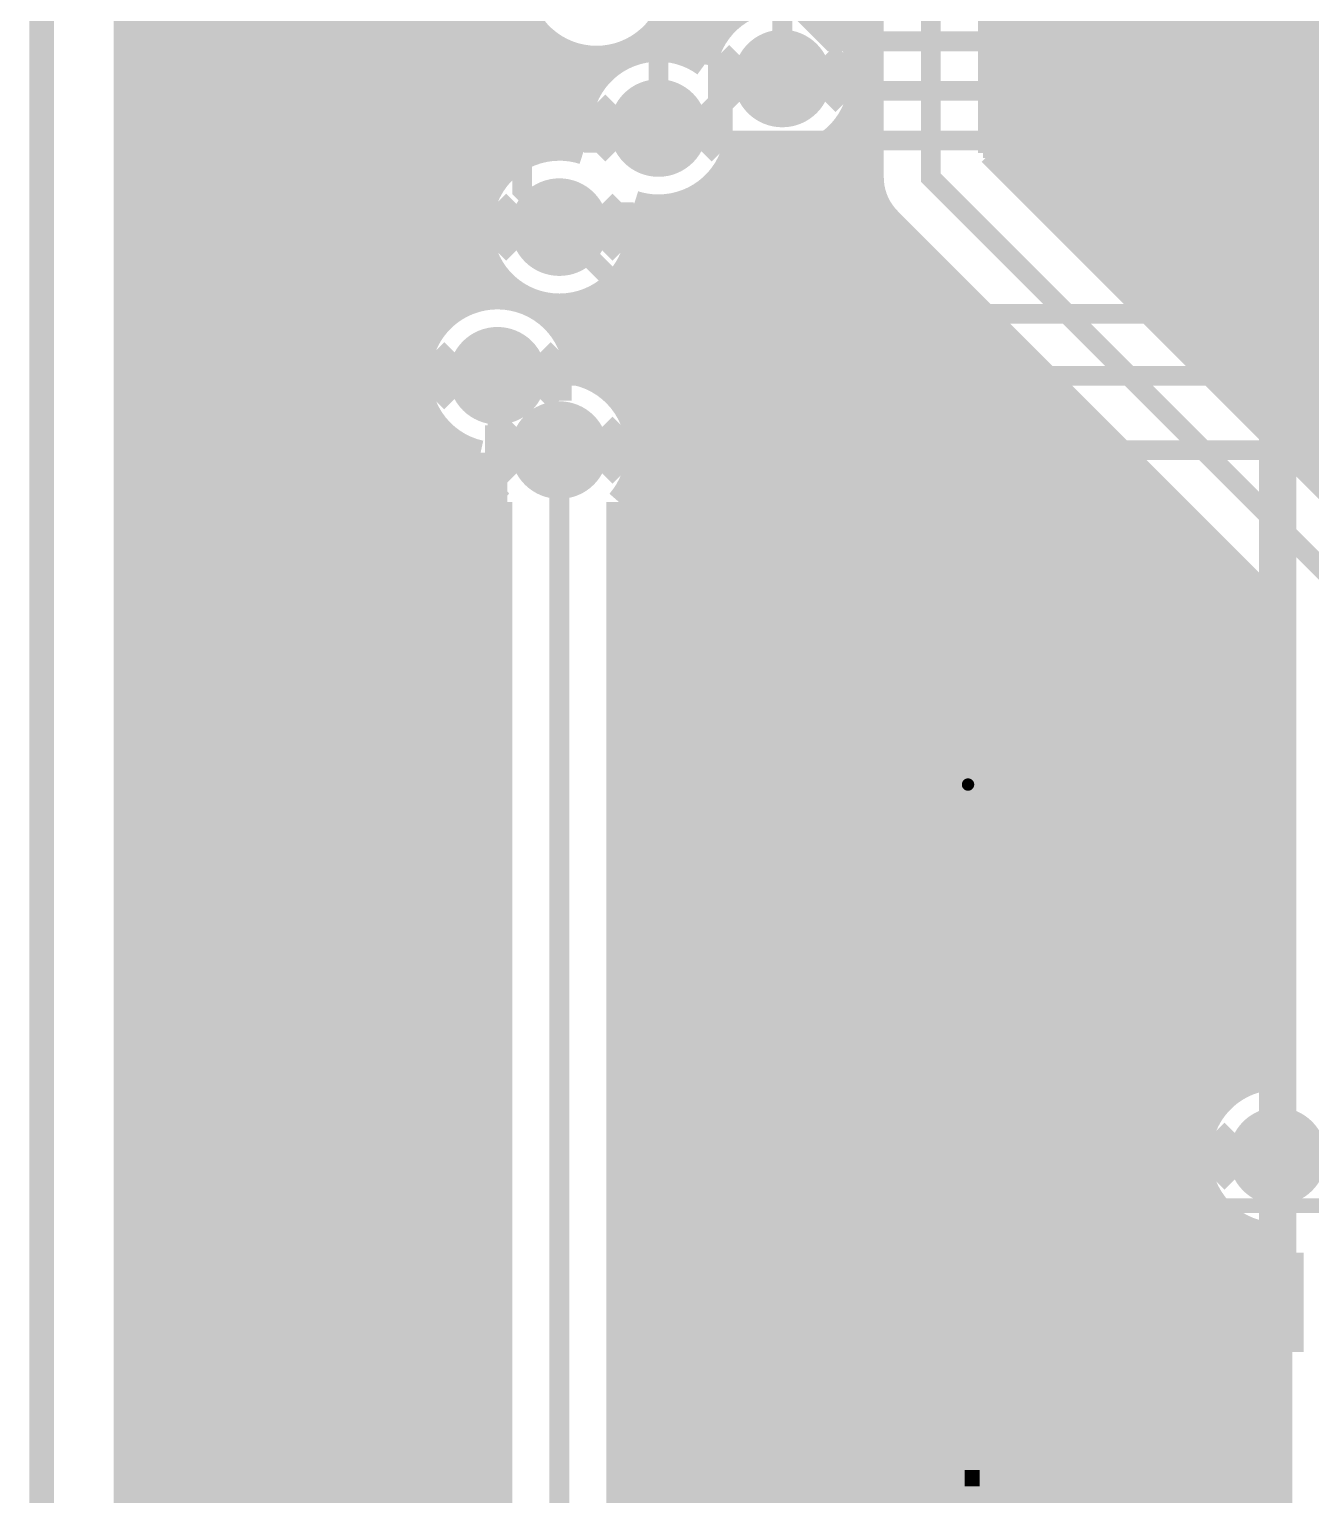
# Model space of a CAD drawing. Extents: x -10 to 131, y -93 to 209.
# Drawn here: x -9.63 to 3.51, y -7.28 to 7.74 of the extents above; entities that cross this region are included whole.
import ezdxf

# ---------------------------------------------------------------- set-up
doc = ezdxf.new("R2010")
doc.units = 0
doc.header["$MEASUREMENT"] = 0
doc.layers.get('0').update_dxf_attribs({"linetype": 'CONTINUOUS'})
for name, color, linetype in [('22-303-0_ASB', 7, 'CONTINUOUS'), ('22-303-0_AST', 7, 'CONTINUOUS'), ('22-303-0_BOT', 2, 'CONTINUOUS'), ('22-303-0_DRD', 6, 'CONTINUOUS'), ('22-303-0_DRL', 1, 'CONTINUOUS'), ('22-303-0_GND', 3, 'CONTINUOUS'), ('22-303-0_IN1', 10, 'CONTINUOUS'), ('22-303-0_SMB', 14, 'CONTINUOUS'), ('22-303-0_SMT', 9, 'CONTINUOUS'), ('22-303-0_SPT', 11, 'CONTINUOUS'), ('22-303-0_SST', 8, 'CONTINUOUS'), ('22-303-0_TOP', 15, 'CONTINUOUS'), ('THRUHOLE_TAP', 2, 'CONTINUOUS')]:
    doc.layers.add(name, color=color, linetype=linetype)

# ---------------------------------------------------------------- blocks, each defined once
blk = doc.blocks.new('ROUND_1')
at = {"const_width": 2.99974}
blk.add_lwpolyline([(-1.49987, 0, 1), (1.49987, 0, 1)], format="xyb", close=True, dxfattribs=at)
blk = doc.blocks.new('ROUND_70')
at = {"const_width": 0.29972}
blk.add_lwpolyline([(-0.14986, 0, 1), (0.14986, 0, 1)], format="xyb", close=True, dxfattribs=at)
blk = doc.blocks.new('ROUND_111')
at = {"const_width": 1.49987}
blk.add_lwpolyline([(-0.749934, 0, 1), (0.749934, 0, 1)], format="xyb", close=True, dxfattribs=at)
blk = doc.blocks.new('ROUND_116')
at = {"const_width": 0.10033}
blk.add_lwpolyline([(-0.050164, 0, 1), (0.050164, 0, 1)], format="xyb", close=True, dxfattribs=at)
blk = doc.blocks.new('ROUND_117')
at = {"const_width": 0.10033}
blk.add_lwpolyline([(-0.050164, 0, 1), (0.050164, 0, 1)], format="xyb", close=True, dxfattribs=at)
blk = doc.blocks.new('ROUND_79')
at = {"const_width": 0.0635}
blk.add_lwpolyline([(-0.03175, 0, 1), (0.03175, 0, 1)], format="xyb", close=True, dxfattribs=at)
blk = doc.blocks.new('ROUND_98')
at = {"const_width": 0.50038}
blk.add_lwpolyline([(-0.25019, 0, 1), (0.25019, 0, 1)], format="xyb", close=True, dxfattribs=at)
blk = doc.blocks.new('ROUND_100')
at = {"const_width": 0.50038}
blk.add_lwpolyline([(-0.25019, 0, 1), (0.25019, 0, 1)], format="xyb", close=True, dxfattribs=at)
blk = doc.blocks.new('ROUND_102')
at = {"const_width": 1.75006}
blk.add_lwpolyline([(-0.87503, 0, 1), (0.87503, 0, 1)], format="xyb", close=True, dxfattribs=at)
blk = doc.blocks.new('RECTANGLE_8')
blk.add_solid([(0.9017, 0.508), (0.9017, -0.508), (-0.9017, 0.508), (-0.9017, -0.508)])
blk = doc.blocks.new('ROUND_108')
at = {"const_width": 0.10033}
blk.add_lwpolyline([(-0.050164, 0, 1), (0.050164, 0, 1)], format="xyb", close=True, dxfattribs=at)
blk = doc.blocks.new('ROUND_82')
at = {"const_width": 1.49987}
blk.add_lwpolyline([(-0.749934, 0, 1), (0.749934, 0, 1)], format="xyb", close=True, dxfattribs=at)

msp = doc.modelspace()

# ---------------------------------------------------------------- linework, layer by layer
at = {"layer": '22-303-0_ASB', "const_width": 0.254}
msp.add_lwpolyline([(111.00054, 208.99374), (111.00054, 198.99376), (116.0018, 198.99376), (116.0018, 208.99374), (130.50012, 208.99374), (130.50012, -31.00578), (-9.4996, -31.00578), (-9.4996, 208.99374), (111.00054, 208.99374)], dxfattribs=at)
at = {"layer": '22-303-0_AST'}
for points, const_width in [([(111.00054, 208.99374), (111.00054, 198.99376), (116.0018, 198.99376), (116.0018, 208.99374), (130.50012, 208.99374), (130.50012, -31.00578), (-9.4996, -31.00578), (-9.4996, 208.99374), (111.00054, 208.99374)], 0.254), ([(3.937, -9.652), (3.937, -4.318), (1.143, -4.318), (1.143, -9.652), (3.937, -9.652)], 0.1524), ([(2.55016, -5.5118), (2.55016, -5.8674), (2.72034, -5.98678), (2.88798, -5.98678), (3.05816, -5.8674), (3.05816, -5.5118), (2.04216, -5.5118)], 0.1524), ([(2.55016, -5.80898), (2.04216, -5.98678)], 0.1524), ([(2.04216, -6.7056), (2.04216, -6.46938)], 0.1524), ([(2.04216, -6.58876), (3.05816, -6.58876), (2.88798, -6.46938)], 0.1524), ([(2.37998, -7.5438), (2.37998, -7.07136), (3.05816, -7.30758), (3.05816, -7.42696), (2.04216, -7.42696)], 0.1524)]:
    msp.add_lwpolyline(points, dxfattribs=dict(at, const_width=const_width))
at = {"layer": '22-303-0_BOT'}
for points, const_width in [([(14.986, -24.003), (13.843, -25.146), (4.826, -25.146), (3.81, -24.13), (3.81, 2.032), (-0.381, 6.223), (-0.381, 24.765), (-1.143, 25.527), (-1.143, 34.798), (1.524, 37.465), (1.524, 54.356), (5.969, 58.801), (5.969, 73.533), (6.604, 74.168), (6.604, 100.711)], 0.2032), ([(-1.0922, 24.6126), (-1.0922, -30.353)], 0.254), ([(-0.9906, 24.511), (-0.9906, 6.223)], 0.254), ([(-1.3208, 24.3586), (-1.3208, 7.79526)], 0.254), ([(-2.921, 23.50262), (-2.921, 7.49808)], 0.254), ([(-2.6924, 23.37054), (-2.6924, 7.41934)], 0.254), ([(-2.4638, 23.32228), (-2.4638, 7.82066)], 0.254), ([(0.2286, 23.37054), (0.2286, 6.47446)], 0.254), ([(0.2794, 23.3553), (0.2794, 6.42366)], 0.254), ([(0.508, 23.1394), (0.508, 6.19506)], 0.254), ([(0.7366, 22.9108), (0.7366, 5.96646)], 0.254), ([(0.9652, 22.6822), (0.9652, 5.73786)], 0.254), ([(1.1938, 22.4536), (1.1938, 5.50926)], 0.254), ([(1.4224, 22.225), (1.4224, 5.28066)], 0.254), ([(1.651, 21.9964), (1.651, 5.05206)], 0.254), ([(1.8796, 21.7678), (1.8796, 4.82346)], 0.254), ([(2.1082, 21.56968), (2.1082, 4.59486)], 0.254), ([(2.3368, 21.49348), (2.3368, 4.36626)], 0.254), ([(2.5654, 16.99514), (2.5654, 4.13766)], 0.254), ([(2.794, 16.81226), (2.794, 3.90906)], 0.254), ([(3.0226, 16.73352), (3.0226, 3.68046)], 0.254), ([(3.2512, 16.72082), (3.2512, 3.45186)], 0.254), ([(3.4798, 16.7767), (3.4798, 3.22326)], 0.254), ([(-8.636, 12.7254), (-8.636, -30.353)], 0.254), ([(-8.4074, 12.4968), (-8.4074, -30.353)], 0.254), ([(-8.1788, 12.2682), (-8.1788, -30.353)], 0.254), ([(-7.9502, 12.0396), (-7.9502, -24.61768)], 0.254), ([(-7.7216, 11.811), (-7.7216, -24.61768)], 0.254), ([(-7.493, 11.5824), (-7.493, -24.61768)], 0.254), ([(-7.2644, 11.39698), (-7.2644, -24.61768)], 0.254), ([(-7.0358, 11.33094), (-7.0358, -24.61768)], 0.254), ([(-6.8072, 11.27252), (-6.8072, -24.61768)], 0.254), ([(-6.5786, 11.1633), (-6.5786, -24.61768)], 0.254), ([(-6.1214, 11.1633), (-6.1214, -24.61768)], 0.254), ([(-6.35, 11.13028), (-6.35, -24.61768)], 0.254), ([(-5.8928, 10.36828), (-5.8928, -24.61768)], 0.254), ([(-5.6642, 10.12952), (-5.6642, -24.61768)], 0.254), ([(-4.7498, 10.12952), (-4.7498, 6.29666)], 0.254), ([(-5.4356, 10.0203), (-5.4356, 4.71932)], 0.254), ([(-5.207, 9.98728), (-5.207, 4.9022)], 0.254), ([(-4.9784, 10.0203), (-4.9784, 5.89534)], 0.254), ([(-4.5212, 7.87146), (-4.5212, 6.4516)], 0.254), ([(-4.49326, 7.8232), (-8.636, 7.8232)], 0.254), ([(-3.1496, 7.79018), (-3.1496, 7.53872)], 0.254), ([(-2.46126, 7.8232), (-3.12674, 7.8232)], 0.254), ([(-0.9906, 7.8232), (-1.3462, 7.8232)], 0.254), ([(6.1214, 7.8232), (0.2286, 7.8232)], 0.254), ([(-4.27482, 7.5946), (-8.636, 7.5946)], 0.254), ([(-4.2926, 7.6073), (-4.2926, 6.5151)], 0.254), ([(-3.3782, 7.57174), (-3.3782, 7.51332)], 0.254), ([(-2.6289, 7.5946), (-3.34518, 7.5946)], 0.254), ([(-0.9906, 7.5946), (-1.17856, 7.5946)], 0.254), ([(6.1214, 7.5946), (0.2286, 7.5946)], 0.254), ([(-4.064, 7.48792), (-4.064, 6.51256)], 0.254), ([(-3.8354, 7.44728), (-3.8354, 7.19582)], 0.254), ([(-3.6068, 7.47268), (-3.6068, 7.41426)], 0.254), ([(-3.67284, 7.366), (-8.636, 7.366)], 0.254), ([(-0.9906, 7.366), (-1.10744, 7.366)], 0.254), ([(6.1214, 7.366), (0.2286, 7.366)], 0.254), ([(-3.8735, 7.1374), (-8.636, 7.1374)], 0.254), ([(-0.9906, 7.1374), (-1.10236, 7.1374)], 0.254), ([(6.1214, 7.1374), (0.2286, 7.1374)], 0.254), ([(-3.9624, 6.9088), (-8.636, 6.9088)], 0.254), ([(-0.9906, 6.9088), (-1.1684, 6.9088)], 0.254), ([(6.1214, 6.9088), (0.2286, 6.9088)], 0.254), ([(-3.98018, 6.6802), (-8.636, 6.6802)], 0.254), ([(-0.9906, 6.6802), (-1.3208, 6.6802)], 0.254), ([(-1.3208, 6.6802), (-1.3208, -30.353)], 0.254), ([(5.71246, 6.6802), (0.2286, 6.6802)], 0.254), ([(-2.2352, 6.5024), (-2.2352, -30.353)], 0.254), ([(-1.5494, 6.51256), (-1.5494, -30.353)], 0.254), ([(-4.5212, 6.4516), (-8.636, 6.4516)], 0.254), ([(-2.4638, 6.34746), (-2.4638, -30.353)], 0.254), ([(-2.08534, 6.4516), (-2.41554, 6.4516)], 0.254), ([(-2.0066, 6.43636), (-2.0066, -30.353)], 0.254), ([(-1.778, 6.44144), (-1.778, -30.353)], 0.254), ([(-0.9906, 6.4516), (-1.72466, 6.4516)], 0.254), ([(0.2286, 6.47446), (4.23418, 2.46888)], 0.254), ([(5.4483, 6.4516), (0.25146, 6.4516)], 0.254), ([(-4.81838, 6.223), (-8.636, 6.223)], 0.254), ([(-0.9906, 6.223), (-2.54762, 6.223)], 0.254), ([(5.32892, 6.223), (0.48006, 6.223)], 0.254), ([(-2.6924, 6.0833), (-2.6924, -24.61768)], 0.254), ([(-4.94792, 5.9944), (-8.636, 5.9944)], 0.254), ([(-3.3782, 5.94868), (-3.3782, -24.61768)], 0.254), ([(-3.1496, 5.92328), (-3.1496, -24.61768)], 0.254), ([(-2.921, 5.96392), (-2.921, -24.61768)], 0.254), ([(-0.94488, 5.9944), (-2.84226, 5.9944)], 0.254), ([(5.28828, 5.9944), (0.70866, 5.9944)], 0.254), ([(-4.99618, 5.7658), (-8.636, 5.7658)], 0.254), ([(-0.78486, 5.7658), (-3.38328, 5.7658)], 0.254), ([(-0.8636, 5.84962), (-0.8636, -30.353)], 0.254), ([(-0.8128, 5.7912), (3.2004, 1.778)], 0.254), ([(5.31368, 5.7658), (0.93726, 5.7658)], 0.254), ([(-0.635, 5.6134), (-0.635, -30.353)], 0.254), ([(-4.9784, 5.5372), (-8.636, 5.5372)], 0.254), ([(-4.9784, 5.53466), (-4.9784, 4.98348)], 0.254), ([(-0.55626, 5.5372), (-3.4036, 5.5372)], 0.254), ([(5.41274, 5.5372), (1.16586, 5.5372)], 0.254), ([(-4.8895, 5.3086), (-8.636, 5.3086)], 0.254), ([(-0.32766, 5.3086), (-3.4925, 5.3086)], 0.254), ([(-0.4064, 5.3848), (-0.4064, -30.353)], 0.254), ([(5.63118, 5.3086), (1.39446, 5.3086)], 0.254), ([(-3.6068, 5.1562), (-3.6068, 3.98526)], 0.254), ([(-0.1778, 5.1562), (-0.1778, -30.353)], 0.254), ([(-4.68884, 5.08), (-8.636, 5.08)], 0.254), ([(-4.7498, 5.1308), (-4.7498, 4.99364)], 0.254), ([(-3.8354, 4.98856), (-3.8354, 4.1529)], 0.254), ([(-0.09906, 5.08), (-3.69062, 5.08)], 0.254), ([(6.1214, 5.08), (1.62306, 5.08)], 0.254), ([(-5.29082, 4.8514), (-8.636, 4.8514)], 0.254), ([(-4.5212, 4.9784), (-4.5212, 4.93776)], 0.254), ([(0.127, 4.8514), (-4.36118, 4.8514)], 0.254), ([(-4.2926, 4.91236), (-4.2926, 4.79806)], 0.254), ([(-4.064, 4.91744), (-4.064, 4.4577)], 0.254), ([(0.0508, 4.9276), (0.0508, -30.353)], 0.254), ([(6.1214, 4.8514), (1.85166, 4.8514)], 0.254), ([(0.2794, 4.699), (0.2794, -30.353)], 0.254), ([(-5.50926, 4.6228), (-8.636, 4.6228)], 0.254), ([(0.3556, 4.6228), (-4.14274, 4.6228)], 0.254), ([(6.1214, 4.6228), (2.08026, 4.6228)], 0.254), ([(-5.60832, 4.3942), (-8.636, 4.3942)], 0.254), ([(0.5842, 4.3942), (-4.04368, 4.3942)], 0.254), ([(0.508, 4.4704), (0.508, -30.353)], 0.254), ([(6.1214, 4.3942), (2.30886, 4.3942)], 0.254), ([(0.7366, 4.2418), (0.7366, -30.353)], 0.254), ([(-5.63372, 4.1656), (-8.636, 4.1656)], 0.254), ([(0.8128, 4.1656), (-3.85826, 4.1656)], 0.254), ([(6.1214, 4.1656), (2.53746, 4.1656)], 0.254), ([(-5.59308, 3.937), (-8.636, 3.937)], 0.254), ([(1.0414, 3.937), (-3.56362, 3.937)], 0.254), ([(0.9652, 4.0132), (0.9652, -30.353)], 0.254), ([(6.1214, 3.937), (2.76606, 3.937)], 0.254), ([(1.1938, 3.7846), (1.1938, -30.353)], 0.254), ([(-5.4737, 3.7084), (-8.636, 3.7084)], 0.254), ([(-5.4356, 3.66014), (-5.4356, -20.17014)], 0.254), ([(1.27, 3.7084), (-3.43154, 3.7084)], 0.254), ([(6.1214, 3.7084), (2.99466, 3.7084)], 0.254), ([(-5.20954, 3.4798), (-8.636, 3.4798)], 0.254), ([(1.4986, 3.4798), (-3.38328, 3.4798)], 0.254), ([(1.4224, 3.556), (1.4224, -30.353)], 0.254), ([(6.1214, 3.4798), (3.22326, 3.4798)], 0.254), ([(-5.207, 3.47726), (-5.207, -19.98726)], 0.254), ([(-4.191, 3.429), (-4.191, -21.5138)], 0.2032), ([(-4.9784, 3.2512), (-8.636, 3.2512)], 0.254), ([(-4.9784, 3.24866), (-4.9784, -19.90852)], 0.254), ([(1.7272, 3.2512), (-3.4036, 3.2512)], 0.254), ([(1.651, 3.3274), (1.651, -30.353)], 0.254), ([(6.1214, 3.2512), (3.45186, 3.2512)], 0.254), ([(1.8796, 3.0988), (1.8796, -30.353)], 0.254), ([(-4.8895, 3.0226), (-8.636, 3.0226)], 0.254), ([(-4.8006, 2.89814), (-4.8006, -19.89328)], 0.254), ([(-3.5814, 2.89814), (-3.5814, -20.98294)], 0.254), ([(1.9558, 3.0226), (-3.4925, 3.0226)], 0.254), ([(-4.8006, 2.794), (-8.636, 2.794)], 0.254), ([(2.1844, 2.794), (-3.5814, 2.794)], 0.254), ([(2.1082, 2.8702), (2.1082, -30.353)], 0.254), ([(2.3368, 2.6416), (2.3368, -30.353)], 0.254), ([(-4.8006, 2.5654), (-8.636, 2.5654)], 0.254), ([(2.413, 2.5654), (-3.5814, 2.5654)], 0.254), ([(-4.8006, 2.3368), (-8.636, 2.3368)], 0.254), ([(2.6416, 2.3368), (-3.5814, 2.3368)], 0.254), ([(2.5654, 2.413), (2.5654, -3.27914)], 0.254), ([(2.794, 2.1844), (2.794, -3.09626)], 0.254), ([(-4.8006, 2.1082), (-8.636, 2.1082)], 0.254), ([(2.8702, 2.1082), (-3.5814, 2.1082)], 0.254), ([(-4.8006, 1.8796), (-8.636, 1.8796)], 0.254), ([(3.0988, 1.8796), (-3.5814, 1.8796)], 0.254), ([(3.0226, 1.9558), (3.0226, -3.01752)], 0.254), ([(3.2004, 1.778), (3.2004, -3.00228)], 0.254), ([(-4.8006, 1.651), (-8.636, 1.651)], 0.254), ([(3.2004, 1.651), (-3.5814, 1.651)], 0.254), ([(-4.8006, 1.4224), (-8.636, 1.4224)], 0.254), ([(3.2004, 1.4224), (-3.5814, 1.4224)], 0.254), ([(-4.8006, 1.1938), (-8.636, 1.1938)], 0.254), ([(3.2004, 1.1938), (-3.5814, 1.1938)], 0.254), ([(-4.8006, 0.9652), (-8.636, 0.9652)], 0.254), ([(3.2004, 0.9652), (-3.5814, 0.9652)], 0.254), ([(-4.8006, 0.7366), (-8.636, 0.7366)], 0.254), ([(3.2004, 0.7366), (-3.5814, 0.7366)], 0.254), ([(-4.8006, 0.508), (-8.636, 0.508)], 0.254), ([(3.2004, 0.508), (-3.5814, 0.508)], 0.254), ([(-4.8006, 0.2794), (-8.636, 0.2794)], 0.254), ([(3.2004, 0.2794), (-3.5814, 0.2794)], 0.254), ([(-4.8006, 0.0508), (-8.636, 0.0508)], 0.254), ([(3.2004, 0.0508), (-3.5814, 0.0508)], 0.254), ([(-4.8006, -0.1778), (-8.636, -0.1778)], 0.254), ([(3.2004, -0.1778), (-3.5814, -0.1778)], 0.254), ([(-4.8006, -0.4064), (-8.636, -0.4064)], 0.254), ([(3.2004, -0.4064), (-3.5814, -0.4064)], 0.254), ([(-4.8006, -0.635), (-8.636, -0.635)], 0.254), ([(3.2004, -0.635), (-3.5814, -0.635)], 0.254), ([(-4.8006, -0.8636), (-8.636, -0.8636)], 0.254), ([(3.2004, -0.8636), (-3.5814, -0.8636)], 0.254), ([(-4.8006, -1.0922), (-8.636, -1.0922)], 0.254), ([(3.2004, -1.0922), (-3.5814, -1.0922)], 0.254), ([(-4.8006, -1.3208), (-8.636, -1.3208)], 0.254), ([(3.2004, -1.3208), (-3.5814, -1.3208)], 0.254), ([(-4.8006, -1.5494), (-8.636, -1.5494)], 0.254), ([(3.2004, -1.5494), (-3.5814, -1.5494)], 0.254), ([(-4.8006, -1.778), (-8.636, -1.778)], 0.254), ([(3.2004, -1.778), (-3.5814, -1.778)], 0.254), ([(-4.8006, -2.0066), (-8.636, -2.0066)], 0.254), ([(3.2004, -2.0066), (-3.5814, -2.0066)], 0.254), ([(-4.8006, -2.2352), (-8.636, -2.2352)], 0.254), ([(3.2004, -2.2352), (-3.5814, -2.2352)], 0.254), ([(-4.8006, -2.4638), (-8.636, -2.4638)], 0.254), ([(3.2004, -2.4638), (-3.5814, -2.4638)], 0.254), ([(-4.8006, -2.6924), (-8.636, -2.6924)], 0.254), ([(3.2004, -2.6924), (-3.5814, -2.6924)], 0.254), ([(-4.8006, -2.921), (-8.636, -2.921)], 0.254), ([(3.2004, -2.921), (-3.5814, -2.921)], 0.254), ([(3.2004, -3.00228), (3.17507, -3.00347)], 0.254), ([(-4.8006, -3.1496), (-8.636, -3.1496)], 0.254), ([(2.71018, -3.1496), (-3.5814, -3.1496)], 0.254), ([(-4.8006, -3.3782), (-8.636, -3.3782)], 0.254), ([(2.49174, -3.3782), (-3.5814, -3.3782)], 0.254), ([(-4.8006, -3.6068), (-8.636, -3.6068)], 0.254), ([(2.39268, -3.6068), (-3.5814, -3.6068)], 0.254), ([(-4.8006, -3.8354), (-8.636, -3.8354)], 0.254), ([(2.36728, -3.8354), (-3.5814, -3.8354)], 0.254), ([(-4.8006, -4.064), (-8.636, -4.064)], 0.254), ([(2.40792, -4.064), (-3.5814, -4.064)], 0.254), ([(-4.8006, -4.2926), (-8.636, -4.2926)], 0.254), ([(2.5273, -4.2926), (-3.5814, -4.2926)], 0.254), ([(2.5654, -4.33832), (2.5654, -30.353)], 0.254), ([(-4.8006, -4.5212), (-8.636, -4.5212)], 0.254), ([(2.79146, -4.5212), (-3.5814, -4.5212)], 0.254), ([(2.794, -4.5212), (2.794, -30.353)], 0.254), ([(3.0226, -4.60248), (3.0226, -30.353)], 0.254), ([(3.175, -4.61772), (3.20039, -4.61732)], 0.254), ([(3.2004, -4.61772), (3.2004, -24.13)], 0.254), ([(-4.8006, -4.7498), (-8.636, -4.7498)], 0.254), ([(3.2004, -4.7498), (-3.5814, -4.7498)], 0.254), ([(-4.8006, -4.9784), (-8.636, -4.9784)], 0.254), ([(3.2004, -4.9784), (-3.5814, -4.9784)], 0.254), ([(-4.8006, -5.207), (-8.636, -5.207)], 0.254), ([(3.2004, -5.207), (-3.5814, -5.207)], 0.254), ([(-4.8006, -5.4356), (-8.636, -5.4356)], 0.254), ([(3.2004, -5.4356), (-3.5814, -5.4356)], 0.254), ([(-4.8006, -5.6642), (-8.636, -5.6642)], 0.254), ([(3.2004, -5.6642), (-3.5814, -5.6642)], 0.254), ([(-4.8006, -5.8928), (-8.636, -5.8928)], 0.254), ([(3.2004, -5.8928), (-3.5814, -5.8928)], 0.254), ([(-4.8006, -6.1214), (-8.636, -6.1214)], 0.254), ([(3.2004, -6.1214), (-3.5814, -6.1214)], 0.254), ([(-4.8006, -6.35), (-8.636, -6.35)], 0.254), ([(3.2004, -6.35), (-3.5814, -6.35)], 0.254), ([(-4.8006, -6.5786), (-8.636, -6.5786)], 0.254), ([(3.2004, -6.5786), (-3.5814, -6.5786)], 0.254), ([(-4.8006, -6.8072), (-8.636, -6.8072)], 0.254), ([(3.2004, -6.8072), (-3.5814, -6.8072)], 0.254), ([(-4.8006, -7.0358), (-8.636, -7.0358)], 0.254), ([(3.2004, -7.0358), (-3.5814, -7.0358)], 0.254), ([(-4.8006, -7.2644), (-8.636, -7.2644)], 0.254), ([(3.2004, -7.2644), (-3.5814, -7.2644)], 0.254)]:
    msp.add_lwpolyline(points, dxfattribs=dict(at, const_width=const_width))
at = {"layer": '22-303-0_BOT', "const_width": 0.254}
for points in [[(-4.61772, 8.255, 0.4142136), (-3.81, 7.44728)], [(-3.81, 7.44728, 0.4142136), (-3.00228, 8.255)], [(-1.905, 8.04672, 0.3623848), (-2.70002, 7.38378)], [(-1.09728, 7.239, 0.4142136), (-1.905, 8.04672)], [(-3.175, 7.53872, 0.4142136), (-3.98272, 6.731)], [(-2.70002, 7.38378, 0.1585662), (-3.175, 7.5383)], [(-1.905, 6.43128, 0.4142136), (-1.09728, 7.239)], [(-3.98272, 6.731, 0.0776111), (-3.94426, 6.48473)], [(-4.191, 6.52272, 0.4142136), (-4.99872, 5.715)], [(-3.94462, 6.48462, 0.0776109), (-4.191, 6.52309)], [(-3.175, 5.92328, 0.3623848), (-2.37998, 6.58622)], [(-2.37998, 6.58622, 0.1585662), (-1.905, 6.4317)], [(-0.9906, 6.223, 0.198913), (-0.81205, 5.79195)], [(-0.9906, 6.223, 0.198913), (-0.81205, 5.79195)], [(-3.38328, 5.715, 0.0776103), (-3.42174, 5.96126)], [(-3.42138, 5.96138, 0.0776109), (-3.175, 5.92291)], [(-4.99872, 5.715, 0.4142136), (-4.191, 4.90728)], [(-4.191, 4.90728, 0.4142136), (-3.38328, 5.715)], [(-4.826, 4.99872, 0.4142136), (-5.63372, 4.191)], [(-4.01828, 4.21894, 0.4041218), (-4.826, 4.99872)], [(-5.63372, 4.191, 0.3524812), (-4.99872, 3.40106)], [(-3.38328, 3.429, 0.3524812), (-4.01828, 4.21894)], [(-4.99872, 3.40106, 0.1721432), (-4.80049, 2.89823)], [(-3.5814, 2.89814, 0.1810567), (-3.38265, 3.429)], [(3.175, -3.00228, 0.4142136), (2.36728, -3.81)], [(2.36728, -3.81, 0.4142136), (3.175, -4.61772)]]:
    msp.add_lwpolyline(points, format="xyb", dxfattribs=at)
at = {"layer": '22-303-0_DRD', "const_width": 0.254}
for points in [[(111.00054, 208.99374), (111.00054, 198.99376), (116.0018, 198.99376), (116.0018, 208.99374), (130.50012, 208.99374), (130.50012, -31.00578), (-9.4996, -31.00578), (-9.4996, 208.99374), (111.00054, 208.99374)], [(-2.54, 6.985), (-1.905, 7.62)], [(-1.905, 7.62), (-1.27, 6.985)], [(-2.54, 7.493), (-2.54, 6.985)], [(-1.905, 6.858), (-2.54, 7.493)], [(-1.27, 7.493), (-1.905, 6.858)], [(-1.27, 6.985), (-1.27, 7.493)], [(-3.81, 6.477), (-3.175, 7.112)], [(-3.175, 7.112), (-2.54, 6.477)], [(-3.81, 6.985), (-3.81, 6.477)], [(-3.175, 6.35), (-3.81, 6.985)], [(-2.54, 6.985), (-3.175, 6.35)], [(-2.54, 6.477), (-2.54, 6.985)], [(-4.826, 5.461), (-4.191, 6.096)], [(-4.191, 6.096), (-3.556, 5.461)], [(-4.826, 5.969), (-4.826, 5.461)], [(-4.191, 5.334), (-4.826, 5.969)], [(-3.556, 5.969), (-4.191, 5.334)], [(-3.556, 5.461), (-3.556, 5.969)], [(-5.461, 3.937), (-4.826, 4.572)], [(-4.826, 4.572), (-4.191, 3.937)], [(-5.461, 4.445), (-5.461, 3.937)], [(-4.826, 3.81), (-5.461, 4.445)], [(-4.191, 4.445), (-4.826, 3.81)], [(-4.191, 3.937), (-4.191, 4.445)], [(-4.826, 3.175), (-4.191, 3.81)], [(-4.191, 3.81), (-3.556, 3.175)], [(-4.826, 3.683), (-4.826, 3.175)], [(-4.191, 3.048), (-4.826, 3.683)], [(-3.556, 3.683), (-4.191, 3.048)], [(-3.556, 3.175), (-3.556, 3.683)], [(0, 0.635), (0, -0.635)], [(0.635, 0), (-0.635, 0)], [(2.54, -4.064), (3.175, -3.429)], [(3.175, -3.429), (3.81, -4.064)], [(2.54, -3.556), (2.54, -4.064)], [(3.175, -4.191), (2.54, -3.556)], [(3.81, -3.556), (3.175, -4.191)]]:
    msp.add_lwpolyline(points, dxfattribs=at)
at = {"layer": '22-303-0_DRL', "const_width": 0.254}
msp.add_lwpolyline([(111.00054, 208.99374), (111.00054, 198.99376), (116.0018, 198.99376), (116.0018, 208.99374), (130.50012, 208.99374), (130.50012, -31.00578), (-9.4996, -31.00578), (-9.4996, 208.99374), (111.00054, 208.99374)], dxfattribs=at)
at = {"layer": '22-303-0_GND', "const_width": 0.254}
msp.add_lwpolyline([(111.00054, 208.99374), (111.00054, 198.99376), (116.0018, 198.99376), (116.0018, 208.99374), (130.50012, 208.99374), (130.50012, -31.00578), (-9.4996, -31.00578), (-9.4996, 208.99374), (111.00054, 208.99374)], dxfattribs=at)
at = {"layer": '22-303-0_IN1'}
for points, const_width in [([(-3.175, 6.731), (-3.175, 8.89), (-3.683, 9.398), (-3.683, 31.369), (-3.429, 31.623), (-3.429, 54.483), (-3.937, 54.991), (-3.937, 89.662)], 0.2032), ([(-5.588, 89.535), (-5.588, 89.408), (-5.08, 88.9), (-5.08, 57.531), (-6.096, 56.515), (-6.096, 40.005), (-5.842, 39.751), (-5.842, 38.862), (-6.35, 38.354), (-6.35, 33.528), (-6.858, 33.02), (-6.858, 26.67), (-6.477, 26.289), (-6.477, 22.225), (-6.985, 21.717), (-6.985, 15.113), (-6.223, 14.351), (-6.223, 13.335), (-4.572, 11.684), (-4.572, 6.096), (-4.191, 5.715)], 0.2032), ([(-2.413, 24.13), (-2.413, 12.954), (-1.905, 12.446), (-1.905, 7.239)], 0.2032), ([(3.175, 17.526), (3.175, -3.81)], 0.381), ([(-4.826, 4.191), (-4.826, -20.701)], 0.2032)]:
    msp.add_lwpolyline(points, dxfattribs=dict(at, const_width=const_width))
at = {"layer": '22-303-0_SST', "const_width": 0.1524}
for points in [[(3.937, -9.652), (1.143, -9.652), (1.143, -4.318), (3.937, -4.318), (3.937, -9.652)], [(0.46482, -6.25602), (0.46482, -6.51002), (0.60706, -6.59638), (0.74676, -6.59638), (0.889, -6.51002), (0.889, -6.25602), (0.04318, -6.25602)], [(0.46482, -6.46938), (0.04318, -6.59638)], [(0.04318, -7.19582), (0.04318, -7.02818)], [(0.04318, -7.112), (0.889, -7.112), (0.74676, -7.02818)]]:
    msp.add_lwpolyline(points, dxfattribs=at)
at = {"layer": '22-303-0_TOP'}
for points, const_width in [([(-1.905, 7.239), (-1.778, 7.112), (11.176, 7.112), (12.319, 8.255), (21.082, 8.255), (21.463, 8.636), (22.733, 8.636)], 0.2032), ([(11.049, 7.874), (10.795, 7.62), (-1.397, 7.62), (-2.032, 8.255), (-3.81, 8.255)], 0.2032), ([(14.605, 6.985), (14.224, 6.604), (-3.048, 6.604), (-3.175, 6.731)], 0.2032), ([(-4.191, 5.715), (-3.302, 4.826), (12.446, 4.826), (12.573, 4.953)], 0.2032), ([(26.289, 4.191), (-4.826, 4.191)], 0.2032), ([(28.448, 2.54), (18.034, 2.54), (17.145, 3.429), (-4.191, 3.429)], 0.2032), ([(3.175, -3.81), (3.175, -5.3086), (2.54, -5.3086)], 0.381)]:
    msp.add_lwpolyline(points, dxfattribs=dict(at, const_width=const_width))

# ---------------------------------------------------------------- block references
at = {"layer": '22-303-0_BOT'}
for name, p in [('ROUND_70', (-1.905, 7.239)), ('ROUND_70', (-3.175, 6.731)), ('ROUND_70', (-4.191, 5.715)), ('ROUND_70', (-4.826, 4.191)), ('ROUND_70', (-4.191, 3.429)), ('ROUND_1', (0, 0)), ('ROUND_70', (3.175, -3.81))]:
    msp.add_blockref(name, p, dxfattribs=at)
at = {"layer": '22-303-0_DRL'}
for name, p in [('ROUND_117', (-1.905, 7.239)), ('ROUND_116', (-3.175, 6.731)), ('ROUND_116', (-4.191, 5.715)), ('ROUND_116', (-4.826, 4.191)), ('ROUND_117', (-4.191, 3.429)), ('ROUND_111', (0, 0)), ('ROUND_117', (3.175, -3.81))]:
    msp.add_blockref(name, p, dxfattribs=at)
at = {"layer": '22-303-0_GND'}
for name, p in [('ROUND_100', (-1.905, 7.239)), ('ROUND_98', (-3.175, 6.731)), ('ROUND_98', (-4.191, 5.715)), ('ROUND_98', (-4.826, 4.191)), ('ROUND_100', (-4.191, 3.429)), ('ROUND_79', (0, 0)), ('ROUND_100', (3.175, -3.81))]:
    msp.add_blockref(name, p, dxfattribs=at)
at = {"layer": '22-303-0_IN1'}
for name, p in [('ROUND_70', (-1.905, 7.239)), ('ROUND_70', (-3.175, 6.731)), ('ROUND_70', (-4.191, 5.715)), ('ROUND_70', (-4.826, 4.191)), ('ROUND_70', (-4.191, 3.429)), ('ROUND_102', (0, 0)), ('ROUND_70', (3.175, -3.81))]:
    msp.add_blockref(name, p, dxfattribs=at)
at = {"layer": '22-303-0_SMB'}
msp.add_blockref('ROUND_1', (0, 0), dxfattribs=at)
at = {"layer": '22-303-0_SMT'}
for name, p in [('ROUND_1', (0, 0)), ('RECTANGLE_8', (2.54, -5.3086))]:
    msp.add_blockref(name, p, dxfattribs=at)
at = {"layer": '22-303-0_SPT'}
msp.add_blockref('RECTANGLE_8', (2.54, -5.3086), dxfattribs=at)
at = {"layer": '22-303-0_TOP'}
for name, p in [('ROUND_70', (-1.905, 7.239)), ('ROUND_70', (-3.175, 6.731)), ('ROUND_70', (-4.191, 5.715)), ('ROUND_70', (-4.826, 4.191)), ('ROUND_70', (-4.191, 3.429)), ('ROUND_1', (0, 0)), ('ROUND_70', (3.175, -3.81)), ('RECTANGLE_8', (2.54, -5.3086))]:
    msp.add_blockref(name, p, dxfattribs=at)
at = {"layer": 'THRUHOLE_TAP'}
for name, p in [('ROUND_108', (-1.905, 7.239)), ('ROUND_108', (-3.175, 6.731)), ('ROUND_108', (-4.191, 5.715)), ('ROUND_108', (-4.826, 4.191)), ('ROUND_108', (-4.191, 3.429)), ('ROUND_82', (0, 0)), ('ROUND_108', (3.175, -3.81))]:
    msp.add_blockref(name, p, dxfattribs=at)

doc.saveas('drawing.dxf')
